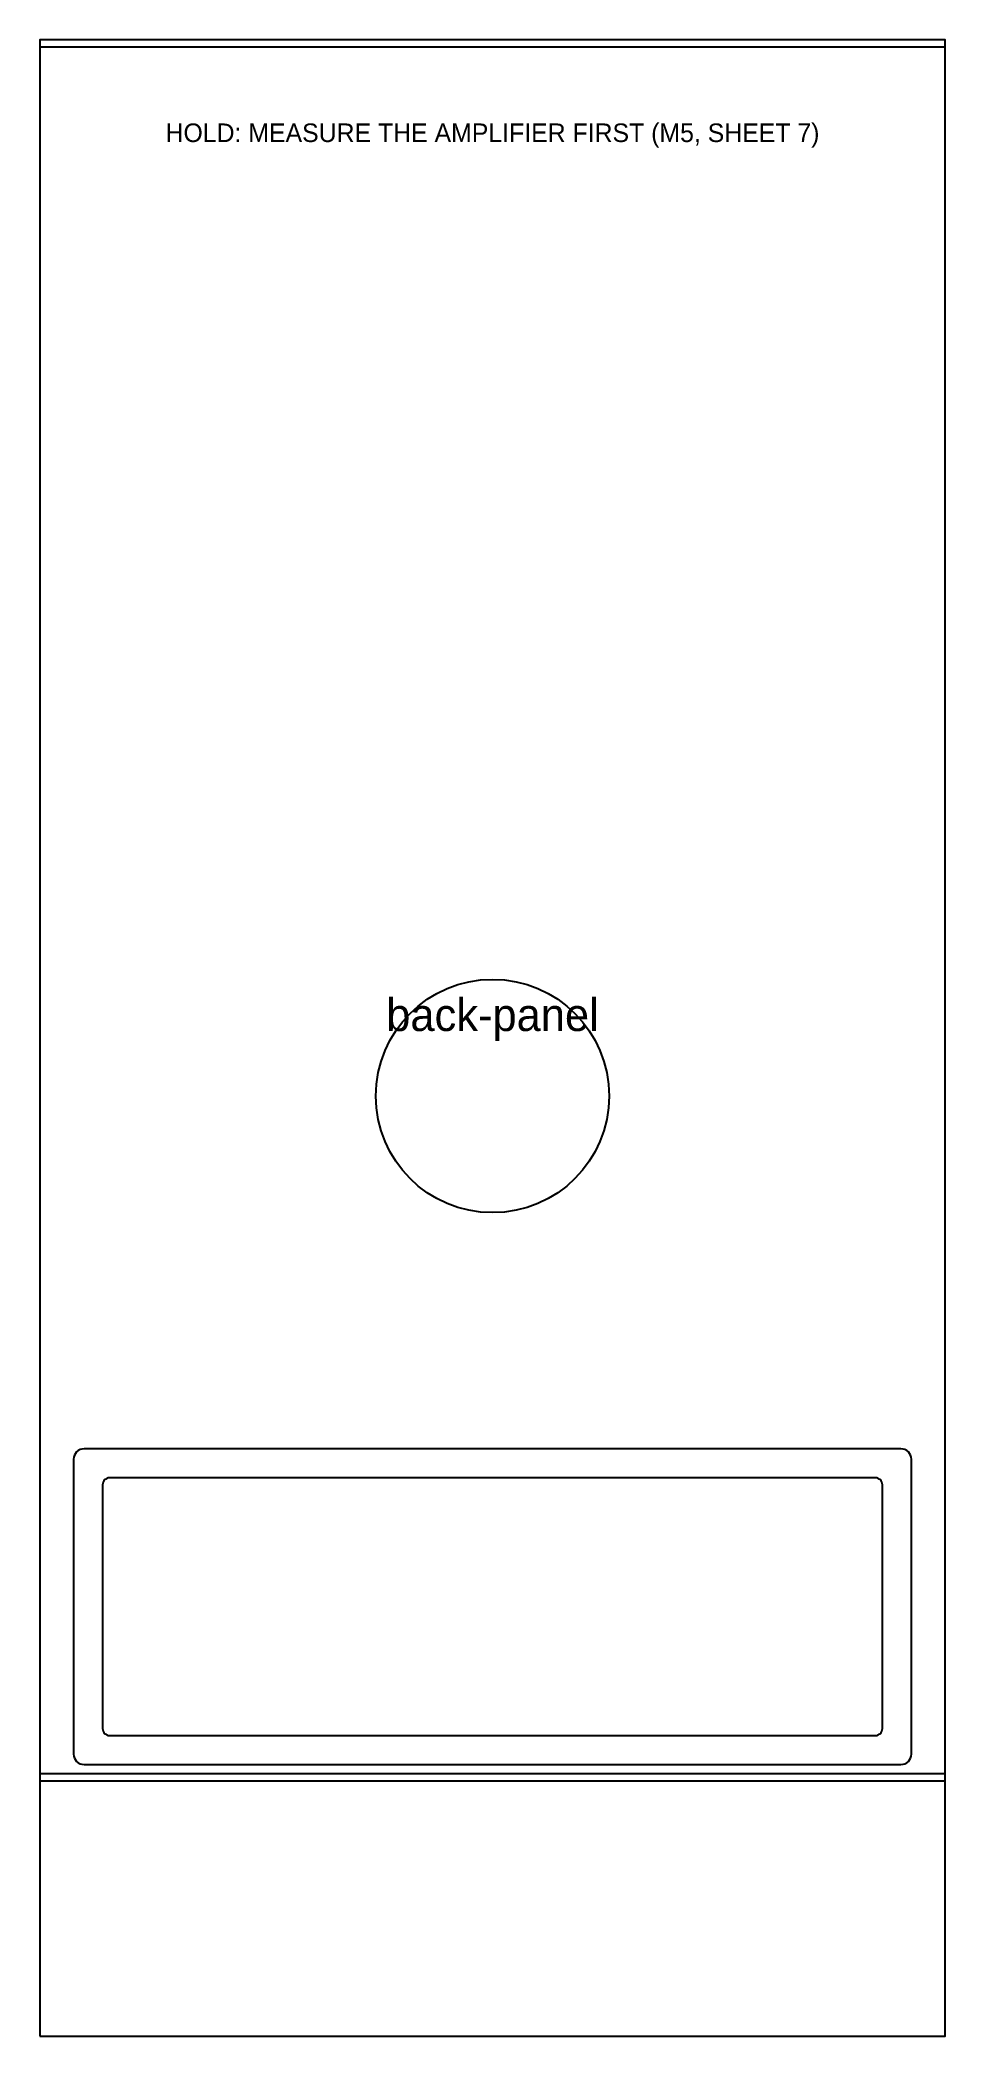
# Model space of a CAD drawing. Header units: millimetres. Extents: x 0 to 390, y 0 to 860.
import ezdxf
from ezdxf.enums import TextEntityAlignment as Align

# ---------------------------------------------------------------- set-up
doc = ezdxf.new("R2010")
doc.units = ezdxf.units.MM
for name, color, linetype in [('CUT_INSIDE', 1, 'Continuous'), ('CUT_OUTSIDE', 7, 'Continuous'), ('NOTES', 8, 'Continuous'), ('POCKET_3MM', 3, 'Continuous'), ('POCKET_4.5MM', 2, 'Continuous')]:
    doc.layers.add(name, color=color, linetype=linetype)

msp = doc.modelspace()

# ---------------------------------------------------------------- linework, layer by layer
at = {"layer": 'CUT_INSIDE'}
msp.add_lwpolyline([(360, 129.5), (360.59, 129.56), (361.15, 129.73), (361.67, 130.01), (362.12, 130.38), (362.49, 130.83), (362.77, 131.35), (362.94, 131.91), (363, 132.5), (363, 237.5), (362.94, 238.09), (362.77, 238.65), (362.49, 239.17), (362.12, 239.62), (361.67, 239.99), (361.15, 240.27), (360.59, 240.44), (360, 240.5), (30, 240.5), (29.41, 240.44), (28.85, 240.27), (28.33, 239.99), (27.88, 239.62), (27.51, 239.17), (27.23, 238.65), (27.06, 238.09), (27, 237.5), (27, 132.5), (27.06, 131.91), (27.23, 131.35), (27.51, 130.83), (27.88, 130.38), (28.33, 130.01), (28.85, 129.73), (29.41, 129.56), (30, 129.5)], close=True, dxfattribs=at)
msp.add_circle((195, 405), 50.25, dxfattribs=at)
at = {"layer": 'CUT_OUTSIDE'}
msp.add_lwpolyline([(0, 0), (390, 0), (390, 860), (0, 860)], close=True, dxfattribs=at)
at = {"layer": 'POCKET_3MM'}
for points in [[(0, 857), (390, 857), (390, 860), (0, 860)], [(0, 110), (390, 110), (390, 113), (0, 113)]]:
    msp.add_lwpolyline(points, close=True, dxfattribs=at)
at = {"layer": 'POCKET_4.5MM'}
msp.add_lwpolyline([(371, 117), (371.88, 117.09), (372.72, 117.34), (373.5, 117.76), (374.18, 118.32), (374.74, 119), (375.16, 119.78), (375.41, 120.62), (375.5, 121.5), (375.5, 248.5), (375.41, 249.38), (375.16, 250.22), (374.74, 251), (374.18, 251.68), (373.5, 252.24), (372.72, 252.66), (371.88, 252.91), (371, 253), (19, 253), (18.12, 252.91), (17.28, 252.66), (16.5, 252.24), (15.82, 251.68), (15.26, 251), (14.84, 250.22), (14.59, 249.38), (14.5, 248.5), (14.5, 121.5), (14.59, 120.62), (14.84, 119.78), (15.26, 119), (15.82, 118.32), (16.5, 117.76), (17.28, 117.34), (18.12, 117.09), (19, 117)], close=True, dxfattribs=at)

# ---------------------------------------------------------------- texts
at = {"layer": 'NOTES'}
for s, height, p in [('HOLD: MEASURE THE AMPLIFIER FIRST (M5, SHEET 7)', 8, (195, 820)), ('back-panel', 14, (195, 440))]:
    msp.add_text(s, height=height, dxfattribs=at).set_placement(p, align=Align.MIDDLE_CENTER)

doc.saveas('drawing.dxf')
